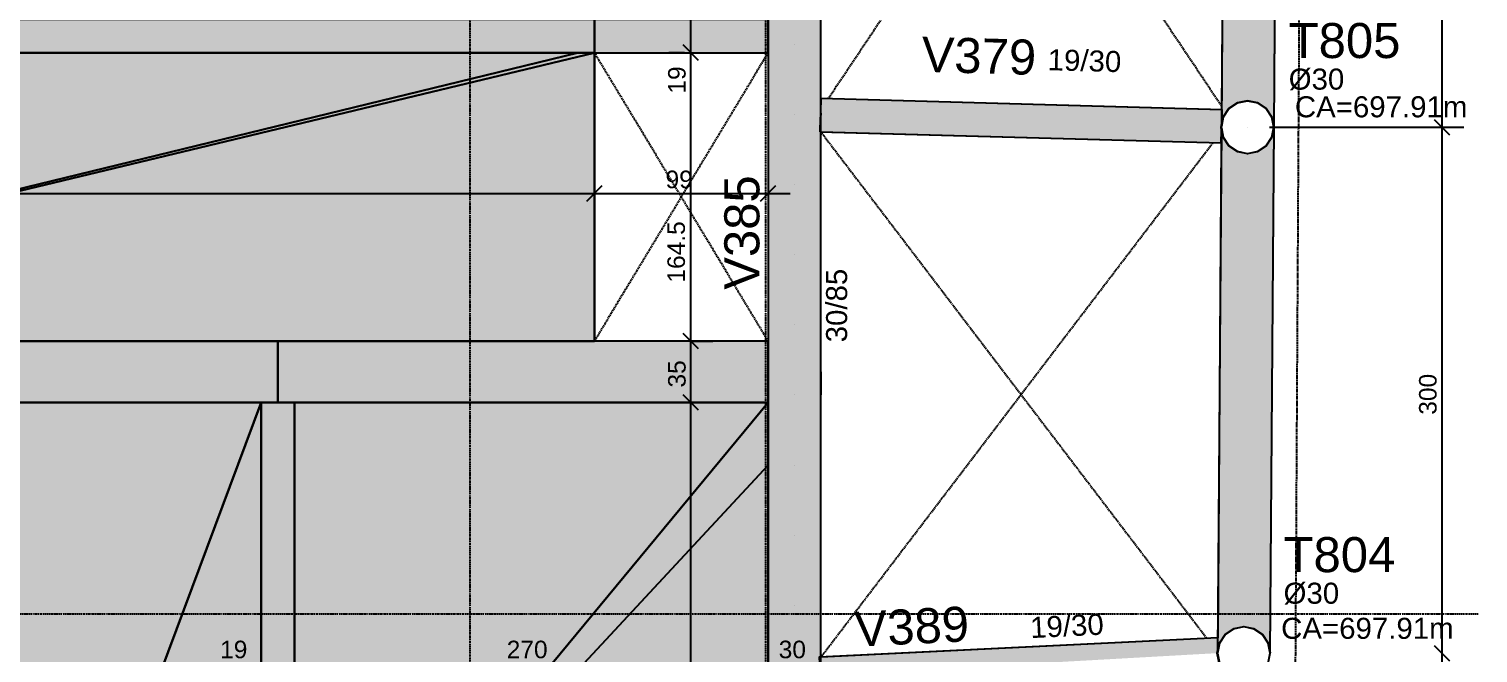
# Model space of a CAD drawing. Extents: x 37185 to 43130, y -8135 to -3930.
# Drawn here: x 39805 to 40631, y -5376 to -5020 of the extents above; entities that cross this region are included whole.
import ezdxf

# ---------------------------------------------------------------- set-up
doc = ezdxf.new("R2010")
doc.units = 0
doc.header["$MEASUREMENT"] = 0
doc.linetypes.add('ESTILO_TQS_0001', pattern=[1, 0.7, -0.3])
doc.linetypes.add('ESTILO_TQS_0004', pattern=[1.12, 0.5, -0.2, 0.01, -0.2, 0.01, -0.2])
for name, color, linetype in [('37', 4, 'CONTINUOUS'), ('42', 3, 'CONTINUOUS'), ('45', 2, 'CONTINUOUS'), ('46', 2, 'CONTINUOUS'), ('57', 252, 'CONTINUOUS'), ('60', 253, 'CONTINUOUS'), ('66', 231, 'CONTINUOUS'), ('68', 4, 'CONTINUOUS'), ('70', 160, 'CONTINUOUS'), ('75', 9, 'CONTINUOUS'), ('78', 6, 'CONTINUOUS'), ('80', 6, 'CONTINUOUS'), ('81', 2, 'CONTINUOUS'), ('82', 252, 'CONTINUOUS')]:
    doc.layers.add(name, color=color, linetype=linetype)
doc.styles.add('TQS_ARIAL', font='arial.ttf')

msp = doc.modelspace()

# ---------------------------------------------------------------- linework, layer by layer
at = {"layer": '37', "linetype": 'Continuous'}
for points in [[(40127.51399, -5033.23831), (40127.51399, -4728.23831)], [(40514.80599, -5075.74751), (40516.41544, -4852.15851)], [(40486.31019, -4866.66701), (40484.87724, -5065.74096)], [(40256.51264, -5028.43661), (40256.51264, -4988.43661)], [(40256.51264, -5059.35276), (40256.51264, -5028.43661)], [(39443.51264, -5033.23831), (40118.01399, -5033.23831)], [(40118.01399, -5033.23831), (40226.51264, -5033.23831)], [(40226.51264, -5033.23831), (40226.51264, -5068.43661)], [(40484.87724, -5065.74096), (40256.51264, -5059.35276)], [(40226.51264, -5068.43661), (40226.51264, -5108.43661)], [(40256.51264, -5108.43661), (40256.51264, -5078.36021)], [(40256.51264, -5078.36021), (40484.74044, -5084.74456)], [(40512.64654, -5375.73926), (40514.80599, -5075.74751)], [(40484.74044, -5084.74456), (40482.70899, -5366.95781)], [(40226.51264, -5108.43661), (40226.51264, -5148.43661)], [(40256.51264, -5148.43661), (40256.51264, -5108.43661)], [(40226.51264, -5148.43661), (40226.51264, -5188.43661)], [(40256.51264, -5188.43661), (40256.51264, -5148.43661)], [(40226.51264, -5188.43661), (40226.51264, -5197.73831)], [(40256.51264, -5215.23831), (40256.51264, -5188.43661)], [(39947.01264, -5197.73831), (39443.51264, -5197.73831)], [(40226.51264, -5197.73831), (39947.01264, -5197.73831)], [(40226.51264, -5197.73831), (40226.51264, -5232.73831)], [(40256.51264, -5215.23831), (40256.51264, -5228.43661)], [(39435.51264, -5232.73831), (39937.51264, -5232.73831)], [(39937.51264, -5232.73831), (39937.51264, -5568.73831)], [(39956.51264, -5232.73831), (40226.51264, -5232.73831)], [(39956.51264, -5559.23831), (39956.51264, -5232.73831)], [(40226.51264, -5232.73831), (40226.51264, -5268.43661)], [(40256.51264, -5268.43661), (40256.51264, -5228.43661)], [(40226.51264, -5268.43661), (40226.51264, -5308.43661)], [(40256.51264, -5308.43661), (40256.51264, -5268.43661)], [(40226.51264, -5308.43661), (40226.51264, -5348.43661)], [(40256.51264, -5348.43661), (40256.51264, -5308.43661)], [(40226.51264, -5348.43661), (40226.51264, -5388.43661)], [(40256.51264, -5378.08186), (40256.51264, -5348.43661)], [(40482.70899, -5366.95781), (40256.51264, -5378.08186)]]:
    msp.add_lwpolyline(points, dxfattribs=at)
at = {"layer": '57', "linetype": 'Continuous'}
msp.add_lwpolyline([(39443.51264, -5033.23831), (40127.51399, -5033.23831), (40127.51399, -5014.23831), (39443.51264, -5014.23831), (39443.51264, -5033.23831)], dxfattribs=at)
for points in [[(39443.51264, -5033.23831), (40127.51399, -5033.23831), (40127.51399, -5014.23831)], [(39443.51264, -5033.23831), (40127.51399, -5014.23831), (39443.51264, -5014.23831)]]:
    msp.add_solid(points, dxfattribs=at)
at = {"layer": '60', "linetype": 'Continuous'}
for points in [[(40226.51264, -7802.73681), (40256.51264, -7802.73681), (40256.51264, -4702.61026), (40226.51264, -4697.92626), (40226.51264, -7802.73681)], [(40486.41619, -4851.94256), (40484.81229, -5074.76636), (40485.76849, -5069.95906), (40489.04219, -5065.05961), (40493.94164, -5061.78596), (40499.72089, -5060.63636), (40505.50014, -5061.78596), (40510.39959, -5065.05961), (40513.67329, -5069.95906), (40514.80664, -5075.65681), (40516.41159, -4852.69031), (40515.47899, -4857.37891), (40512.20529, -4862.27836), (40507.30584, -4865.55206), (40501.52659, -4866.70161), (40495.74729, -4865.55206), (40490.84789, -4862.27836), (40487.57419, -4857.37891), (40486.49294, -4851.94311)], [(40127.51399, -5033.23831), (40226.51264, -5033.23831), (40226.51264, -5028.94921), (40226.41069, -5028.43661), (40226.51264, -5027.92406), (40226.51264, -5014.23831), (40127.51399, -5014.23831), (40127.51399, -5033.23831)], [(39443.51264, -5197.73831), (40127.51399, -5197.73831), (40127.51399, -5033.23831), (39443.51264, -5197.73831)], [(39443.51264, -5197.73831), (40127.51399, -5033.23831), (40118.01399, -5033.23831), (39443.51264, -5197.73831)], [(39443.51264, -5197.73831), (40118.01399, -5033.23831), (39443.51264, -5033.23831), (39443.51264, -5197.73831)], [(40255.98139, -5078.34531), (40484.74044, -5084.74456), (40484.94634, -5077.38431), (40484.61894, -5075.73831), (40485.05349, -5073.55366), (40485.27174, -5065.75201), (40256.51264, -5059.35276), (40256.30244, -5066.86726), (40256.61464, -5068.43661), (40256.20029, -5070.51966), (40255.98139, -5078.34531)], [(40482.65279, -5374.76651), (40483.60904, -5369.95906), (40486.88274, -5365.05961), (40491.78214, -5361.78596), (40497.56144, -5360.63636), (40503.34069, -5361.78596), (40508.24014, -5365.05961), (40511.51379, -5369.95906), (40512.64714, -5375.65666), (40514.80544, -5075.82596), (40513.67329, -5081.51761), (40510.39959, -5086.41701), (40505.50014, -5089.69071), (40499.72089, -5090.84031), (40493.94164, -5089.69071), (40489.04219, -5086.41701), (40485.76849, -5081.51761), (40484.79874, -5076.64241), (40482.65279, -5374.76651)], [(39947.01264, -5232.73831), (39947.01264, -5197.73831), (39435.61264, -5197.73831), (39435.61264, -5232.73831), (39947.01264, -5232.73831)], [(39443.51264, -5197.73831), (39947.01264, -5197.73831), (40127.51399, -5197.73831), (39443.51264, -5197.73831)], [(39947.01264, -5232.73831), (40226.51264, -5232.73831), (40226.51264, -5228.94921), (40226.41069, -5228.43661), (40226.51264, -5227.92406), (40226.51264, -5197.73831), (39947.01264, -5197.73831), (39947.01264, -5232.73831)], [(39801.20689, -5598.73831), (39937.51264, -5232.73831), (39435.51264, -5232.73831), (39801.20689, -5598.73831)], [(39801.20689, -5598.73831), (39937.51264, -5568.73831), (39937.51264, -5232.73831), (39801.20689, -5598.73831)], [(39956.51264, -5568.73831), (39956.51264, -5232.73831), (39937.51264, -5232.73831), (39937.51264, -5568.73831), (39956.51264, -5568.73831)], [(39956.51264, -5232.73831), (39956.51264, -5559.23831), (40226.51264, -5232.73831), (39956.51264, -5232.73831)], [(39956.51264, -5559.23831), (40226.51264, -5268.43661), (40226.51264, -5232.73831), (39956.51264, -5559.23831)], [(39956.51264, -5559.23831), (40226.51264, -5428.43661), (40226.51264, -5268.43661), (39956.51264, -5559.23831)], [(40226.51264, -5428.43661), (40226.51264, -5348.43661), (40226.51264, -5268.43661), (40226.51264, -5428.43661)], [(40226.51264, -5268.43661), (40226.51264, -5348.43661), (40226.51264, -5308.43661), (40226.51264, -5268.43661)], [(40226.51264, -5348.43661), (40226.51264, -5428.43661), (40226.51264, -5388.43661), (40226.51264, -5348.43661)], [(40256.51264, -5397.10481), (40483.64224, -5385.93491), (40483.36459, -5380.28856), (40482.45944, -5375.73831), (40483.00574, -5372.99206), (40482.70899, -5366.95781), (40255.57939, -5378.12776), (40255.91289, -5384.90871), (40256.61464, -5388.43661), (40256.19109, -5390.56586), (40256.51264, -5397.10481)]]:
    msp.add_lwpolyline(points, dxfattribs=at)
for points in [[(40226.51264, -7802.73681), (40256.51264, -4702.61026), (40226.51264, -4697.92626)], [(40226.51264, -7802.73681), (40226.51264, -4697.92626), (40226.51264, -7802.73681)], [(40226.51264, -7802.73681), (40256.51264, -7802.73681), (40256.51264, -4702.61026)], [(40484.81229, -5074.76636), (40485.76849, -5069.95906), (40486.41619, -4851.94256)], [(40485.76849, -5069.95906), (40489.04219, -5065.05961), (40486.41619, -4851.94256)], [(40489.04219, -5065.05961), (40487.57419, -4857.37891), (40486.41619, -4851.94256)], [(40515.47899, -4857.37891), (40514.80664, -5075.65681), (40516.41159, -4852.69031)], [(40487.57419, -4857.37891), (40489.04219, -5065.05961), (40490.84789, -4862.27836)], [(40489.04219, -5065.05961), (40493.94164, -5061.78596), (40490.84789, -4862.27836)], [(40490.84789, -4862.27836), (40493.94164, -5061.78596), (40495.74729, -4865.55206)], [(40507.30584, -4865.55206), (40510.39959, -5065.05961), (40512.20529, -4862.27836)], [(40510.39959, -5065.05961), (40513.67329, -5069.95906), (40512.20529, -4862.27836)], [(40512.20529, -4862.27836), (40513.67329, -5069.95906), (40515.47899, -4857.37891)], [(40513.67329, -5069.95906), (40514.80664, -5075.65681), (40515.47899, -4857.37891)], [(40493.94164, -5061.78596), (40499.72089, -5060.63636), (40495.74729, -4865.55206)], [(40495.74729, -4865.55206), (40499.72089, -5060.63636), (40501.52659, -4866.70161)], [(40499.72089, -5060.63636), (40505.50014, -5061.78596), (40501.52659, -4866.70161)], [(40501.52659, -4866.70161), (40505.50014, -5061.78596), (40507.30584, -4865.55206)], [(40505.50014, -5061.78596), (40510.39959, -5065.05961), (40507.30584, -4865.55206)], [(40127.51399, -5033.23831), (40226.51264, -5027.92406), (40226.51264, -5014.23831)], [(40127.51399, -5033.23831), (40226.51264, -5014.23831), (40127.51399, -5014.23831)], [(40127.51399, -5033.23831), (40127.51399, -5014.23831), (40127.51399, -5033.23831)], [(40127.51399, -5033.23831), (40226.41069, -5028.43661), (40226.51264, -5027.92406)], [(40127.51399, -5033.23831), (40226.51264, -5028.94921), (40226.41069, -5028.43661)], [(40127.51399, -5033.23831), (40226.51264, -5033.23831), (40226.51264, -5028.94921)], [(39443.51264, -5197.73831), (40127.51399, -5197.73831), (40127.51399, -5033.23831)], [(39443.51264, -5197.73831), (40127.51399, -5033.23831), (39443.51264, -5197.73831)], [(39443.51264, -5197.73831), (40127.51399, -5033.23831), (40118.01399, -5033.23831)], [(39443.51264, -5197.73831), (40118.01399, -5033.23831), (39443.51264, -5197.73831)], [(39443.51264, -5197.73831), (40118.01399, -5033.23831), (39443.51264, -5033.23831)], [(40256.30244, -5066.86726), (40256.61464, -5068.43661), (40256.51264, -5059.35276)], [(40256.61464, -5068.43661), (40485.27174, -5065.75201), (40256.51264, -5059.35276)], [(40256.61464, -5068.43661), (40256.20029, -5070.51966), (40484.74044, -5084.74456)], [(40485.27174, -5065.75201), (40256.61464, -5068.43661), (40484.61894, -5075.73831)], [(40484.61894, -5075.73831), (40256.61464, -5068.43661), (40484.74044, -5084.74456)], [(40485.05349, -5073.55366), (40485.27174, -5065.75201), (40484.61894, -5075.73831)], [(40484.74044, -5084.74456), (40256.20029, -5070.51966), (40255.98139, -5078.34531)], [(40482.65279, -5374.76651), (40483.60904, -5369.95906), (40484.79874, -5076.64241)], [(40483.60904, -5369.95906), (40486.88274, -5365.05961), (40484.79874, -5076.64241)], [(40484.74044, -5084.74456), (40484.94634, -5077.38431), (40484.61894, -5075.73831)], [(40486.88274, -5365.05961), (40485.76849, -5081.51761), (40484.79874, -5076.64241)], [(40513.67329, -5081.51761), (40512.64714, -5375.65666), (40514.80544, -5075.82596)], [(40485.76849, -5081.51761), (40486.88274, -5365.05961), (40489.04219, -5086.41701)], [(40486.88274, -5365.05961), (40491.78214, -5361.78596), (40489.04219, -5086.41701)], [(40489.04219, -5086.41701), (40491.78214, -5361.78596), (40493.94164, -5089.69071)], [(40505.50014, -5089.69071), (40508.24014, -5365.05961), (40510.39959, -5086.41701)], [(40508.24014, -5365.05961), (40511.51379, -5369.95906), (40510.39959, -5086.41701)], [(40510.39959, -5086.41701), (40511.51379, -5369.95906), (40513.67329, -5081.51761)], [(40511.51379, -5369.95906), (40512.64714, -5375.65666), (40513.67329, -5081.51761)], [(40491.78214, -5361.78596), (40497.56144, -5360.63636), (40493.94164, -5089.69071)], [(40493.94164, -5089.69071), (40497.56144, -5360.63636), (40499.72089, -5090.84031)], [(40497.56144, -5360.63636), (40503.34069, -5361.78596), (40499.72089, -5090.84031)], [(40499.72089, -5090.84031), (40503.34069, -5361.78596), (40505.50014, -5089.69071)], [(40503.34069, -5361.78596), (40508.24014, -5365.05961), (40505.50014, -5089.69071)], [(39947.01264, -5232.73831), (39947.01264, -5197.73831), (39435.61264, -5197.73831)], [(39947.01264, -5232.73831), (39435.61264, -5197.73831), (39435.61264, -5232.73831)], [(39443.51264, -5197.73831), (39947.01264, -5197.73831), (40127.51399, -5197.73831)], [(39443.51264, -5197.73831), (40127.51399, -5197.73831), (39443.51264, -5197.73831)], [(39947.01264, -5232.73831), (40226.51264, -5227.92406), (40226.51264, -5197.73831)], [(39947.01264, -5232.73831), (40226.51264, -5197.73831), (39947.01264, -5197.73831)], [(39947.01264, -5232.73831), (39947.01264, -5197.73831), (39947.01264, -5232.73831)], [(39801.20689, -5598.73831), (39937.51264, -5232.73831), (39435.51264, -5232.73831)], [(39947.01264, -5232.73831), (39435.61264, -5232.73831), (39947.01264, -5232.73831)], [(39801.20689, -5598.73831), (39937.51264, -5568.73831), (39937.51264, -5232.73831)], [(39801.20689, -5598.73831), (39937.51264, -5232.73831), (39801.20689, -5598.73831)], [(39956.51264, -5568.73831), (39956.51264, -5232.73831), (39937.51264, -5232.73831)], [(39956.51264, -5568.73831), (39937.51264, -5232.73831), (39937.51264, -5568.73831)], [(39947.01264, -5232.73831), (40226.41069, -5228.43661), (40226.51264, -5227.92406)], [(39947.01264, -5232.73831), (40226.51264, -5228.94921), (40226.41069, -5228.43661)], [(39947.01264, -5232.73831), (40226.51264, -5232.73831), (40226.51264, -5228.94921)], [(39956.51264, -5232.73831), (39956.51264, -5559.23831), (40226.51264, -5232.73831)], [(39956.51264, -5232.73831), (40226.51264, -5232.73831), (39956.51264, -5232.73831)], [(39956.51264, -5559.23831), (40226.51264, -5268.43661), (40226.51264, -5232.73831)], [(39956.51264, -5559.23831), (40226.51264, -5232.73831), (39956.51264, -5559.23831)], [(39956.51264, -5559.23831), (40226.51264, -5428.43661), (40226.51264, -5268.43661)], [(39956.51264, -5559.23831), (40226.51264, -5268.43661), (39956.51264, -5559.23831)], [(40226.51264, -5428.43661), (40226.51264, -5348.43661), (40226.51264, -5268.43661)], [(40226.51264, -5428.43661), (40226.51264, -5268.43661), (40226.51264, -5428.43661)], [(40226.51264, -5268.43661), (40226.51264, -5348.43661), (40226.51264, -5308.43661)], [(40226.51264, -5268.43661), (40226.51264, -5308.43661), (40226.51264, -5268.43661)], [(40226.51264, -5348.43661), (40226.51264, -5428.43661), (40226.51264, -5388.43661)], [(40226.51264, -5348.43661), (40226.51264, -5388.43661), (40226.51264, -5348.43661)], [(40482.70899, -5366.95781), (40255.57939, -5378.12776), (40255.91289, -5384.90871)], [(40482.70899, -5366.95781), (40255.91289, -5384.90871), (40256.61464, -5388.43661)], [(40482.70899, -5366.95781), (40256.61464, -5388.43661), (40482.45944, -5375.73831)], [(40482.70899, -5366.95781), (40482.45944, -5375.73831), (40483.00574, -5372.99206)]]:
    msp.add_solid(points, dxfattribs=at)
at = {"layer": '68', "color": 12, "linetype": 'ESTILO_TQS_0001'}
msp.add_lwpolyline([(37530.05069, -4249.00666), (40530.67009, -4723.98931), (40512.14434, -7971.93931), (37508.76839, -7984.70311), (37530.05069, -4249.00666)], dxfattribs=at)
at = {"layer": '70', "linetype": 'ESTILO_TQS_0004'}
for p, q in [((40056.51264, -4162.63791), (40056.51264, -8062.34486)), ((40224.98129, -4162.63791), (40224.98129, -8062.34486)), ((37414.54729, -5353.24226), (40631.05859, -5353.24226))]:
    msp.add_line(p, q, dxfattribs=at)
at = {"layer": '75', "linetype": 'Continuous'}
for p, q in [((40182.46924, -5026.73831), (40182.46924, -4734.73831)), ((40610.44244, -4854.16701), (40610.44244, -5088.23831)), ((40182.46924, -5045.73831), (40182.46924, -5001.73831)), ((40182.46924, -5210.23831), (40182.46924, -5020.73831)), ((40186.88864, -5037.65776), (40178.04984, -5028.81891)), ((40186.88864, -5037.65776), (40178.04984, -5028.81891)), ((40178.79319, -5033.23831), (40169.96924, -5033.23831)), ((40178.79319, -5033.23831), (40169.96924, -5033.23831)), ((40191.29319, -5033.23831), (40191.29319, -5033.23831)), ((40191.29319, -5033.23831), (40191.29319, -5033.23831)), ((40610.44244, -5063.23831), (40610.44244, -5388.23831)), ((40499.72089, -5075.73831), (40499.72089, -5075.73831)), ((40499.72089, -5075.73831), (40499.72089, -5075.73831)), ((40512.22089, -5075.73831), (40622.94244, -5075.73831)), ((40512.22089, -5075.73831), (40622.94244, -5075.73831)), ((40606.02304, -5071.31891), (40614.86189, -5080.15776)), ((40606.02304, -5071.31891), (40614.86189, -5080.15776)), ((40226.51264, -5088.43661), (40226.51264, -5088.43661)), ((40127.51399, -5102.98831), (40127.51399, -5100.99636)), ((40127.51399, -5102.98831), (40127.51399, -5100.99636)), ((40226.51264, -5100.93661), (40226.51264, -5125.99636)), ((40123.09459, -5117.91576), (40131.93344, -5109.07696)), ((40123.09459, -5117.91576), (40131.93344, -5109.07696)), ((40222.09324, -5117.91576), (40230.93209, -5109.07696)), ((39431.01264, -5113.49636), (40140.01399, -5113.49636)), ((40115.01399, -5113.49636), (40239.01264, -5113.49636)), ((40127.51399, -5115.48831), (40127.51399, -5115.48831)), ((40127.51399, -5115.48831), (40127.51399, -5115.48831)), ((40182.46924, -5245.23831), (40182.46924, -5185.23831)), ((40186.88864, -5202.15776), (40178.04984, -5193.31891)), ((40186.88864, -5202.15776), (40178.04984, -5193.31891)), ((40170.63449, -5197.73831), (40170.63449, -5197.73831)), ((40170.63449, -5197.73831), (40170.63449, -5197.73831)), ((40183.13449, -5197.73831), (40194.96924, -5197.73831)), ((40183.13449, -5197.73831), (40194.96924, -5197.73831)), ((40182.46924, -5571.73831), (40182.46924, -5220.23831)), ((40155.86789, -5232.73831), (40155.86789, -5232.73831)), ((40155.86789, -5232.73831), (40155.86789, -5232.73831)), ((40168.36789, -5232.73831), (40194.96924, -5232.73831)), ((40168.36789, -5232.73831), (40194.96924, -5232.73831)), ((40186.88864, -5237.15776), (40178.04984, -5228.31891)), ((40186.88864, -5237.15776), (40178.04984, -5228.31891)), ((40256.51264, -5363.25926), (40256.51264, -5363.25926)), ((40610.44244, -5363.23831), (40610.44244, -5688.23831)), ((40226.51264, -5368.43661), (40226.51264, -5368.43661)), ((40606.02304, -5371.31891), (40614.86189, -5380.15776)), ((40606.02304, -5371.31891), (40614.86189, -5380.15776))]:
    msp.add_line(p, q, dxfattribs=at)
at = {"layer": '78', "linetype": 'Continuous'}
for points in [[(40514.72089, -5075.73831), (40513.57909, -5069.99806), (40510.32749, -5065.13171), (40505.46114, -5061.88011), (40499.72089, -5060.73831), (40493.98064, -5061.88011), (40489.11429, -5065.13171), (40485.86269, -5069.99806), (40484.72089, -5075.73831), (40485.86269, -5081.47856), (40489.11429, -5086.34491), (40493.98064, -5089.59651), (40499.72089, -5090.73831), (40505.46114, -5089.59651), (40510.32749, -5086.34491), (40513.57909, -5081.47856), (40514.72089, -5075.73831)], [(40485.86269, -5069.99806), (40484.80844, -5075.29821)], [(40488.00784, -5066.78766), (40485.86269, -5069.99806)], [(40484.80234, -5076.14771), (40485.86269, -5081.47856)], [(40514.71359, -5075.77516), (40514.72089, -5075.73831)], [(40514.72089, -5075.73831), (40514.71679, -5075.71766)], [(40485.86269, -5081.47856), (40487.49434, -5083.92046)], [(40512.56144, -5375.73831), (40511.41964, -5369.99806), (40508.16804, -5365.13171), (40503.30169, -5361.88011), (40497.56144, -5360.73831), (40491.82119, -5361.88011), (40486.95484, -5365.13171), (40483.70324, -5369.99806), (40482.56144, -5375.73831), (40483.70324, -5381.47856), (40486.95484, -5386.34491), (40491.82119, -5389.59651), (40497.56144, -5390.73831), (40503.30169, -5389.59651), (40508.16804, -5386.34491), (40511.41964, -5381.47856), (40512.56144, -5375.73831)], [(40485.23884, -5367.69991), (40483.70324, -5369.99806)], [(40483.70324, -5369.99806), (40482.64894, -5375.29836)]]:
    msp.add_lwpolyline(points, dxfattribs=at)
at = {"layer": '80', "linetype": 'Continuous'}
msp.add_line((40127.51399, -5033.23831), (40127.51399, -5197.73831), dxfattribs=at)
at = {"layer": '81', "linetype": 'ESTILO_TQS_0001'}
for p, q in [((40260.70299, -5059.46996), (40389.53574, -4866.66701)), ((40353.28714, -4866.66701), (40484.89249, -5063.61931)), ((40127.51399, -5197.73831), (40226.51264, -5033.23831)), ((40127.51399, -5033.23831), (40226.51264, -5197.73831)), ((40256.51264, -5078.36021), (40476.50229, -5367.26306)), ((40256.51264, -5378.08186), (40479.98034, -5084.61141))]:
    msp.add_line(p, q, dxfattribs=at)
at = {"layer": '82', "linetype": 'Continuous'}
for p, q in [((40241.51264, -5028.43661), (40241.51264, -5028.43661)), ((40241.51264, -5068.43661), (40241.51264, -5068.43661)), ((40499.72089, -5075.73831), (40499.72089, -5075.73831)), ((40241.51264, -5108.43661), (40241.51264, -5108.43661)), ((40241.51264, -5148.43661), (40241.51264, -5148.43661)), ((40241.51264, -5188.43661), (40241.51264, -5188.43661)), ((40241.51264, -5228.43661), (40241.51264, -5228.43661)), ((40241.51264, -5268.43661), (40241.51264, -5268.43661)), ((40241.51264, -5308.43661), (40241.51264, -5308.43661)), ((40241.51264, -5348.43661), (40241.51264, -5348.43661))]:
    msp.add_line(p, q, dxfattribs=at)

# ---------------------------------------------------------------- texts
at = {"layer": '42', "linetype": 'Continuous', "style": 'TQS_ARIAL'}
for s, rotation, p in [('V379', 358.397645, (40313.73914, -5044.11206)), ('V385', 90, (40221.51264, -5168.43661)), ('V389', 2.81546, (40276.24294, -5372.10551))]:
    msp.add_text(s, height=20, rotation=rotation, dxfattribs=at).set_placement(p)
at = {"layer": '45', "linetype": 'Continuous', "style": 'TQS_ARIAL'}
for s, rotation, p in [('19/30', 358.397645, (40385.66554, -5043.19881)), ('30/85', 90, (40271.51264, -5198.43661)), ('19/30', 2.81546, (40376.12219, -5367.19356))]:
    msp.add_text(s, height=12, rotation=rotation, dxfattribs=at).set_placement(p)
at = {"layer": '46', "linetype": 'Continuous', "style": 'TQS_ARIAL'}
for s, p in [('%%c30', (40523.16269, -5054.30411)), ('CA=697.91m', (40526.68669, -5070.10086)), ('%%c30', (40520.24404, -5347.54831)), ('CA=697.91m', (40518.86469, -5367.57821))]:
    msp.add_text(s, height=12, dxfattribs=at).set_placement(p)
at = {"layer": '66', "linetype": 'Continuous', "style": 'TQS_ARIAL'}
for s, p in [('T805', (40523.16269, -5036.30411)), ('T804', (40520.24404, -5329.54831))]:
    msp.add_text(s, height=20, dxfattribs=at).set_placement(p)
at = {"layer": '75', "linetype": 'Continuous', "style": 'TQS_ARIAL'}
for s, p in [('19', (40179.46924, -5056.57166)), ('164.5', (40179.07114, -5164.37541)), ('35', (40179.46924, -5224.23831)), ('300', (40607.44244, -5239.73831))]:
    msp.add_text(s, height=10, rotation=90, dxfattribs=at).set_placement(p)
for s, p in [('99', (40168.01334, -5110.49636)), ('19', (39914.17934, -5378.63861)), ('270', (40077.51264, -5378.63861)), ('30', (40232.51264, -5378.63861))]:
    msp.add_text(s, height=10, dxfattribs=at).set_placement(p)

doc.saveas('drawing.dxf')
